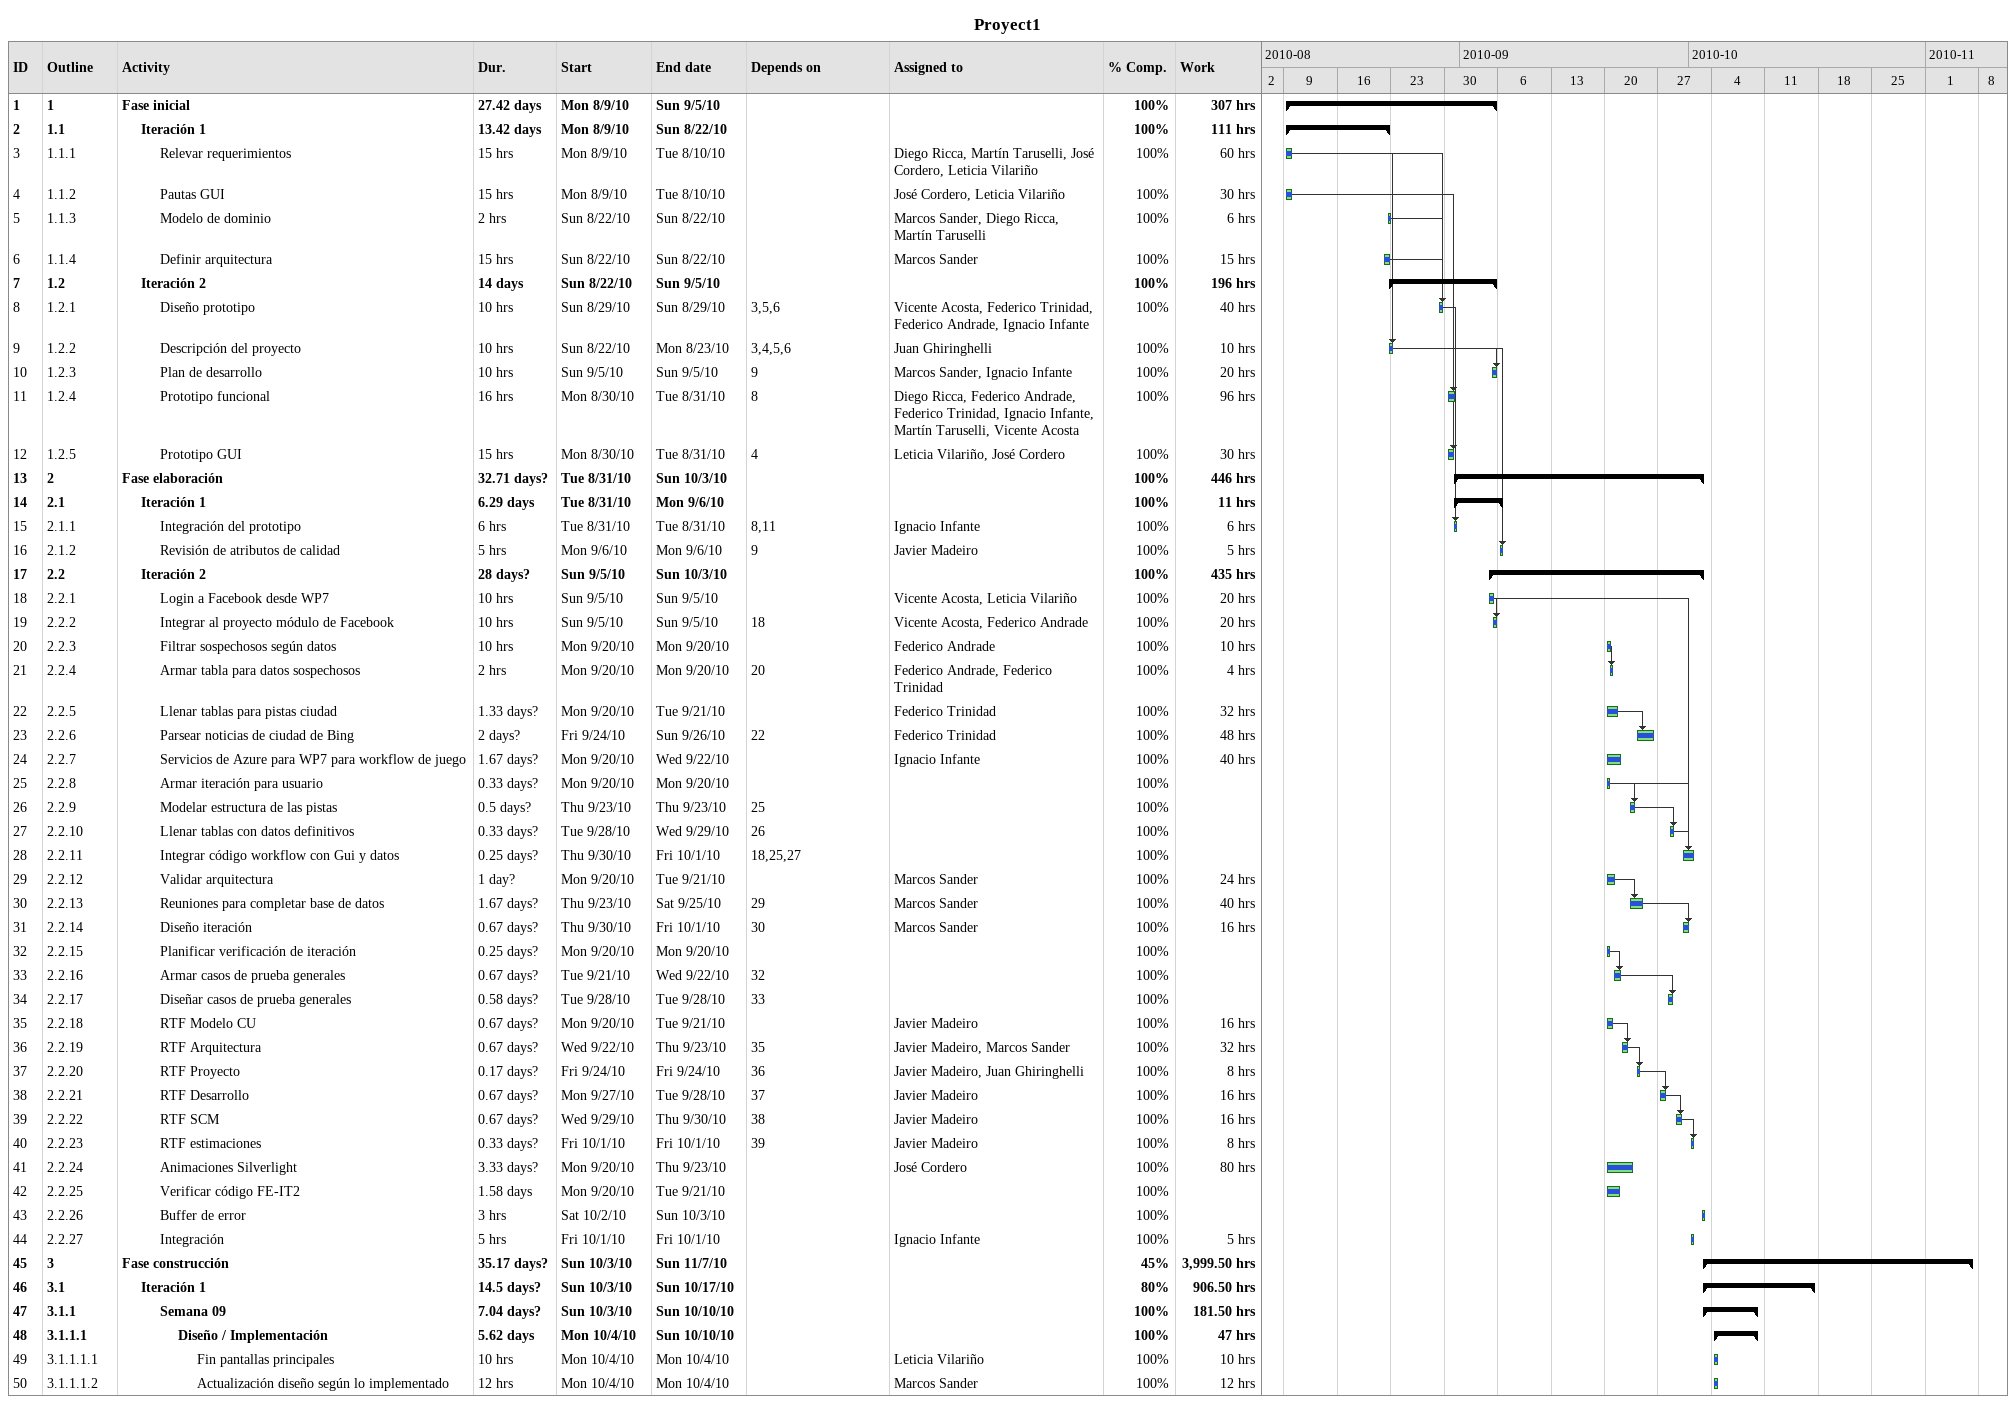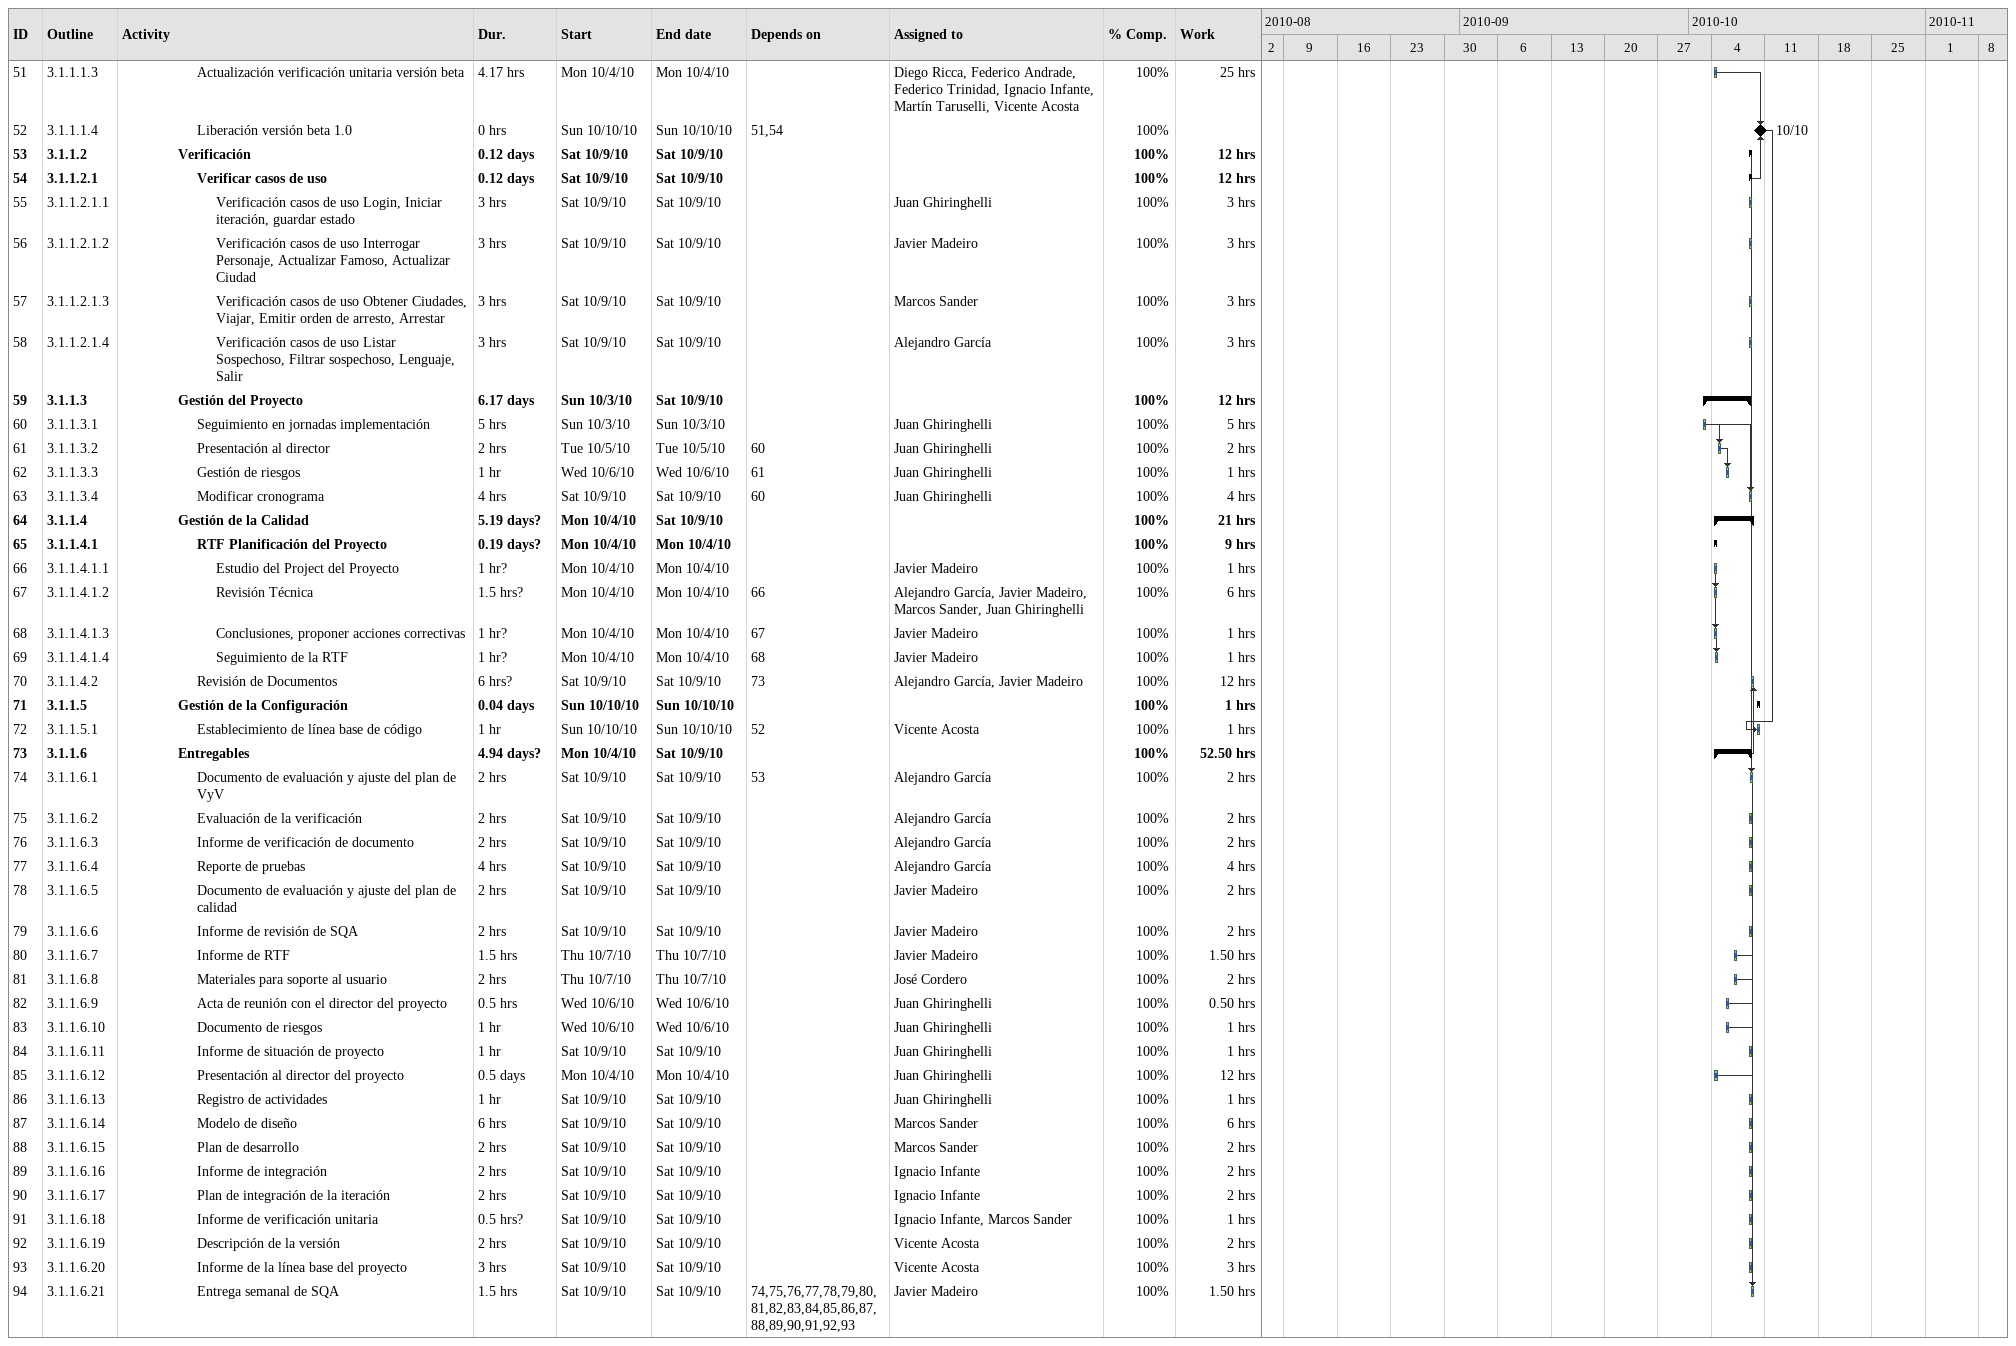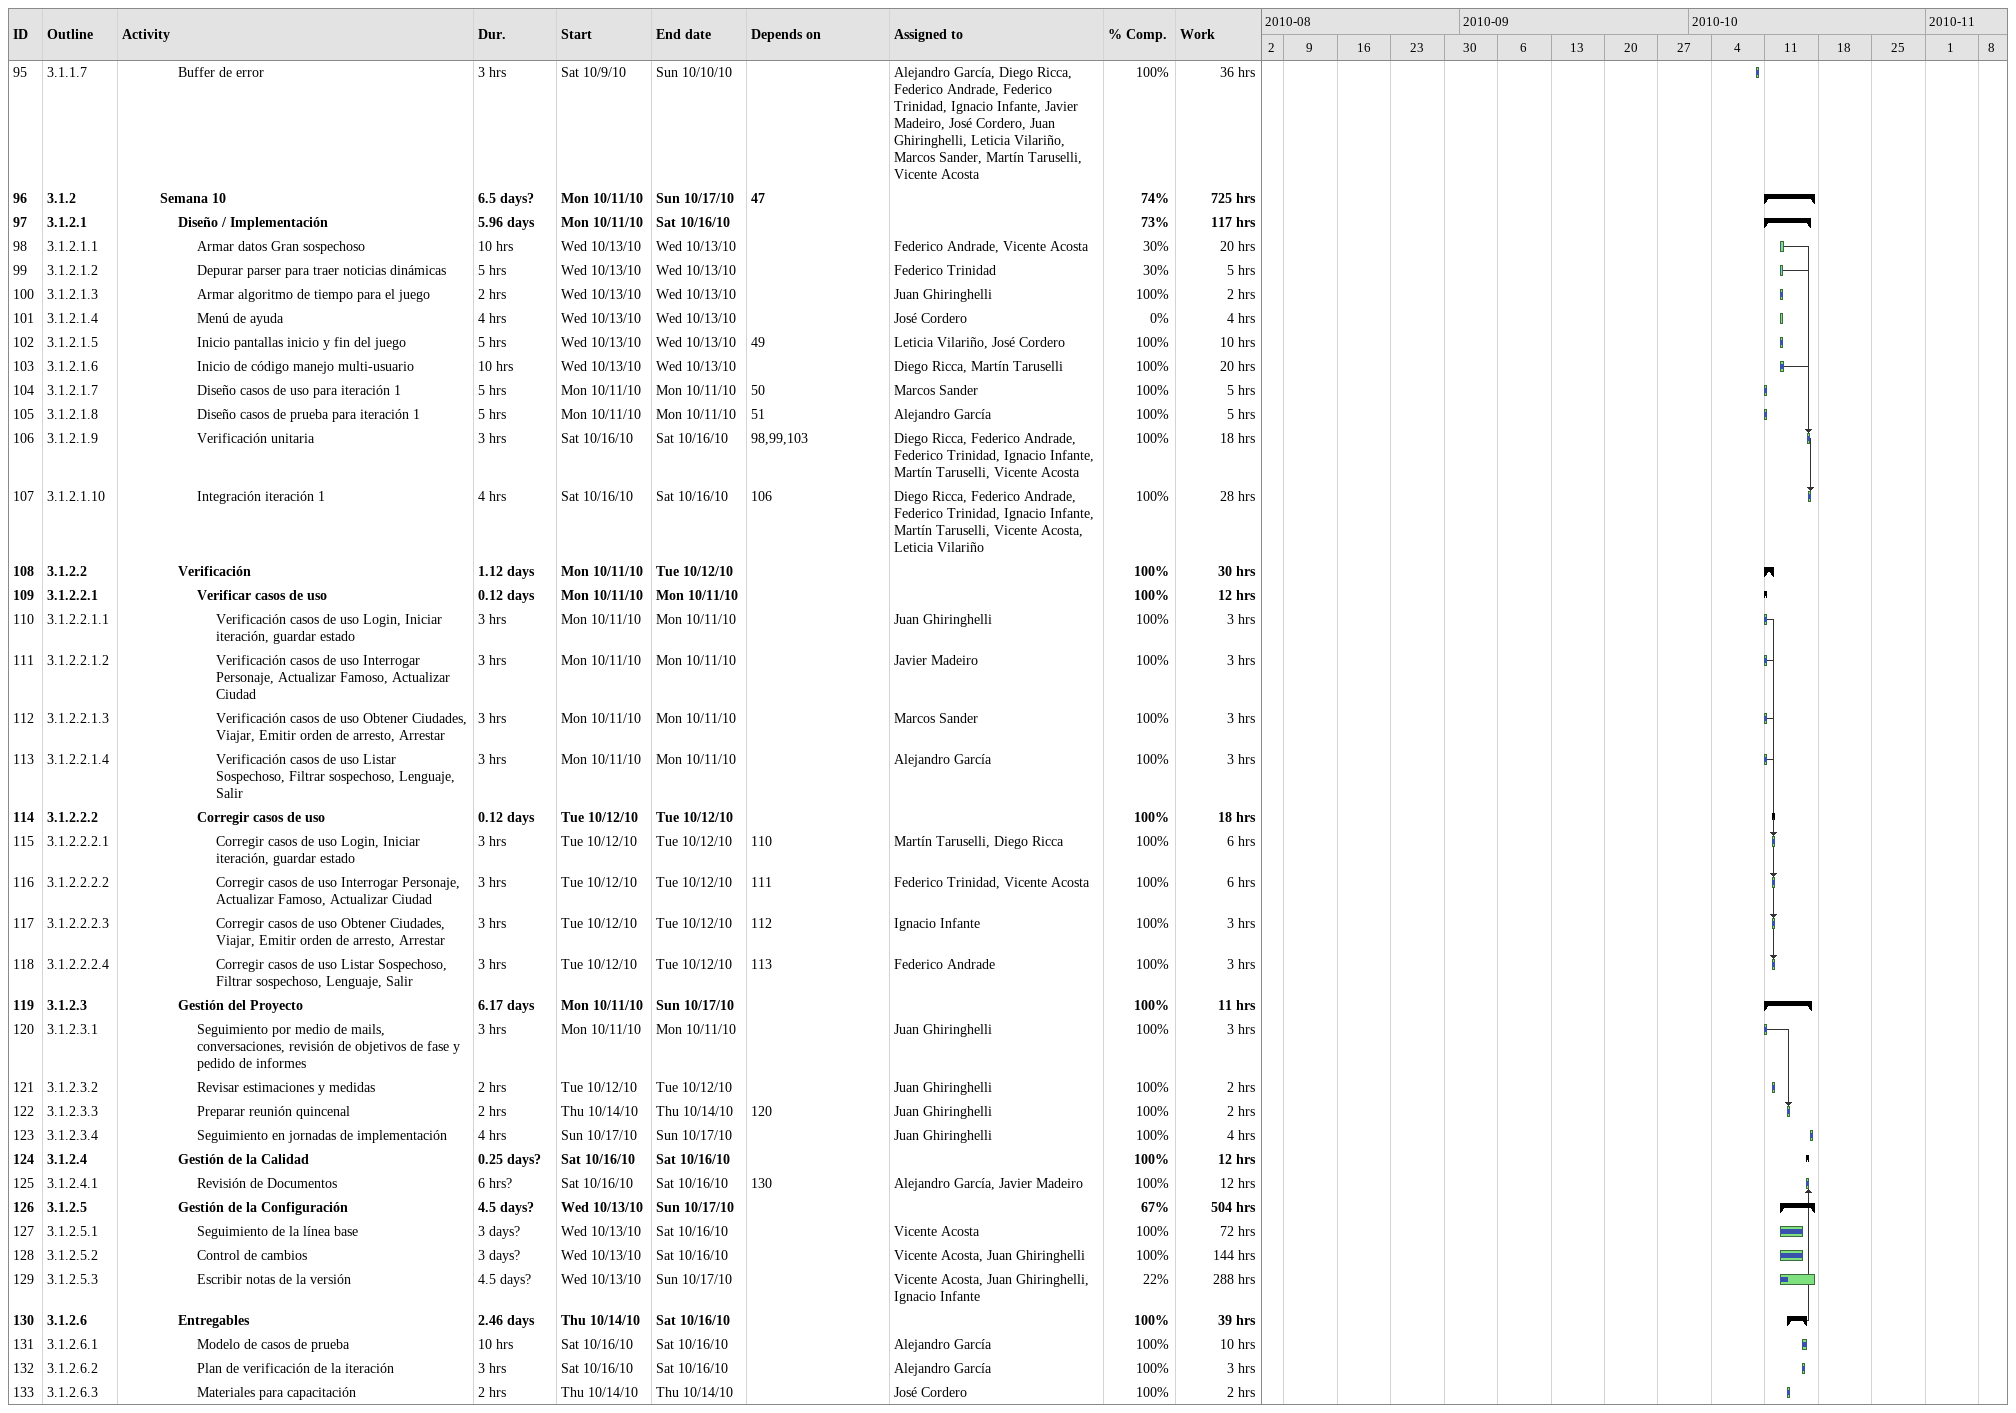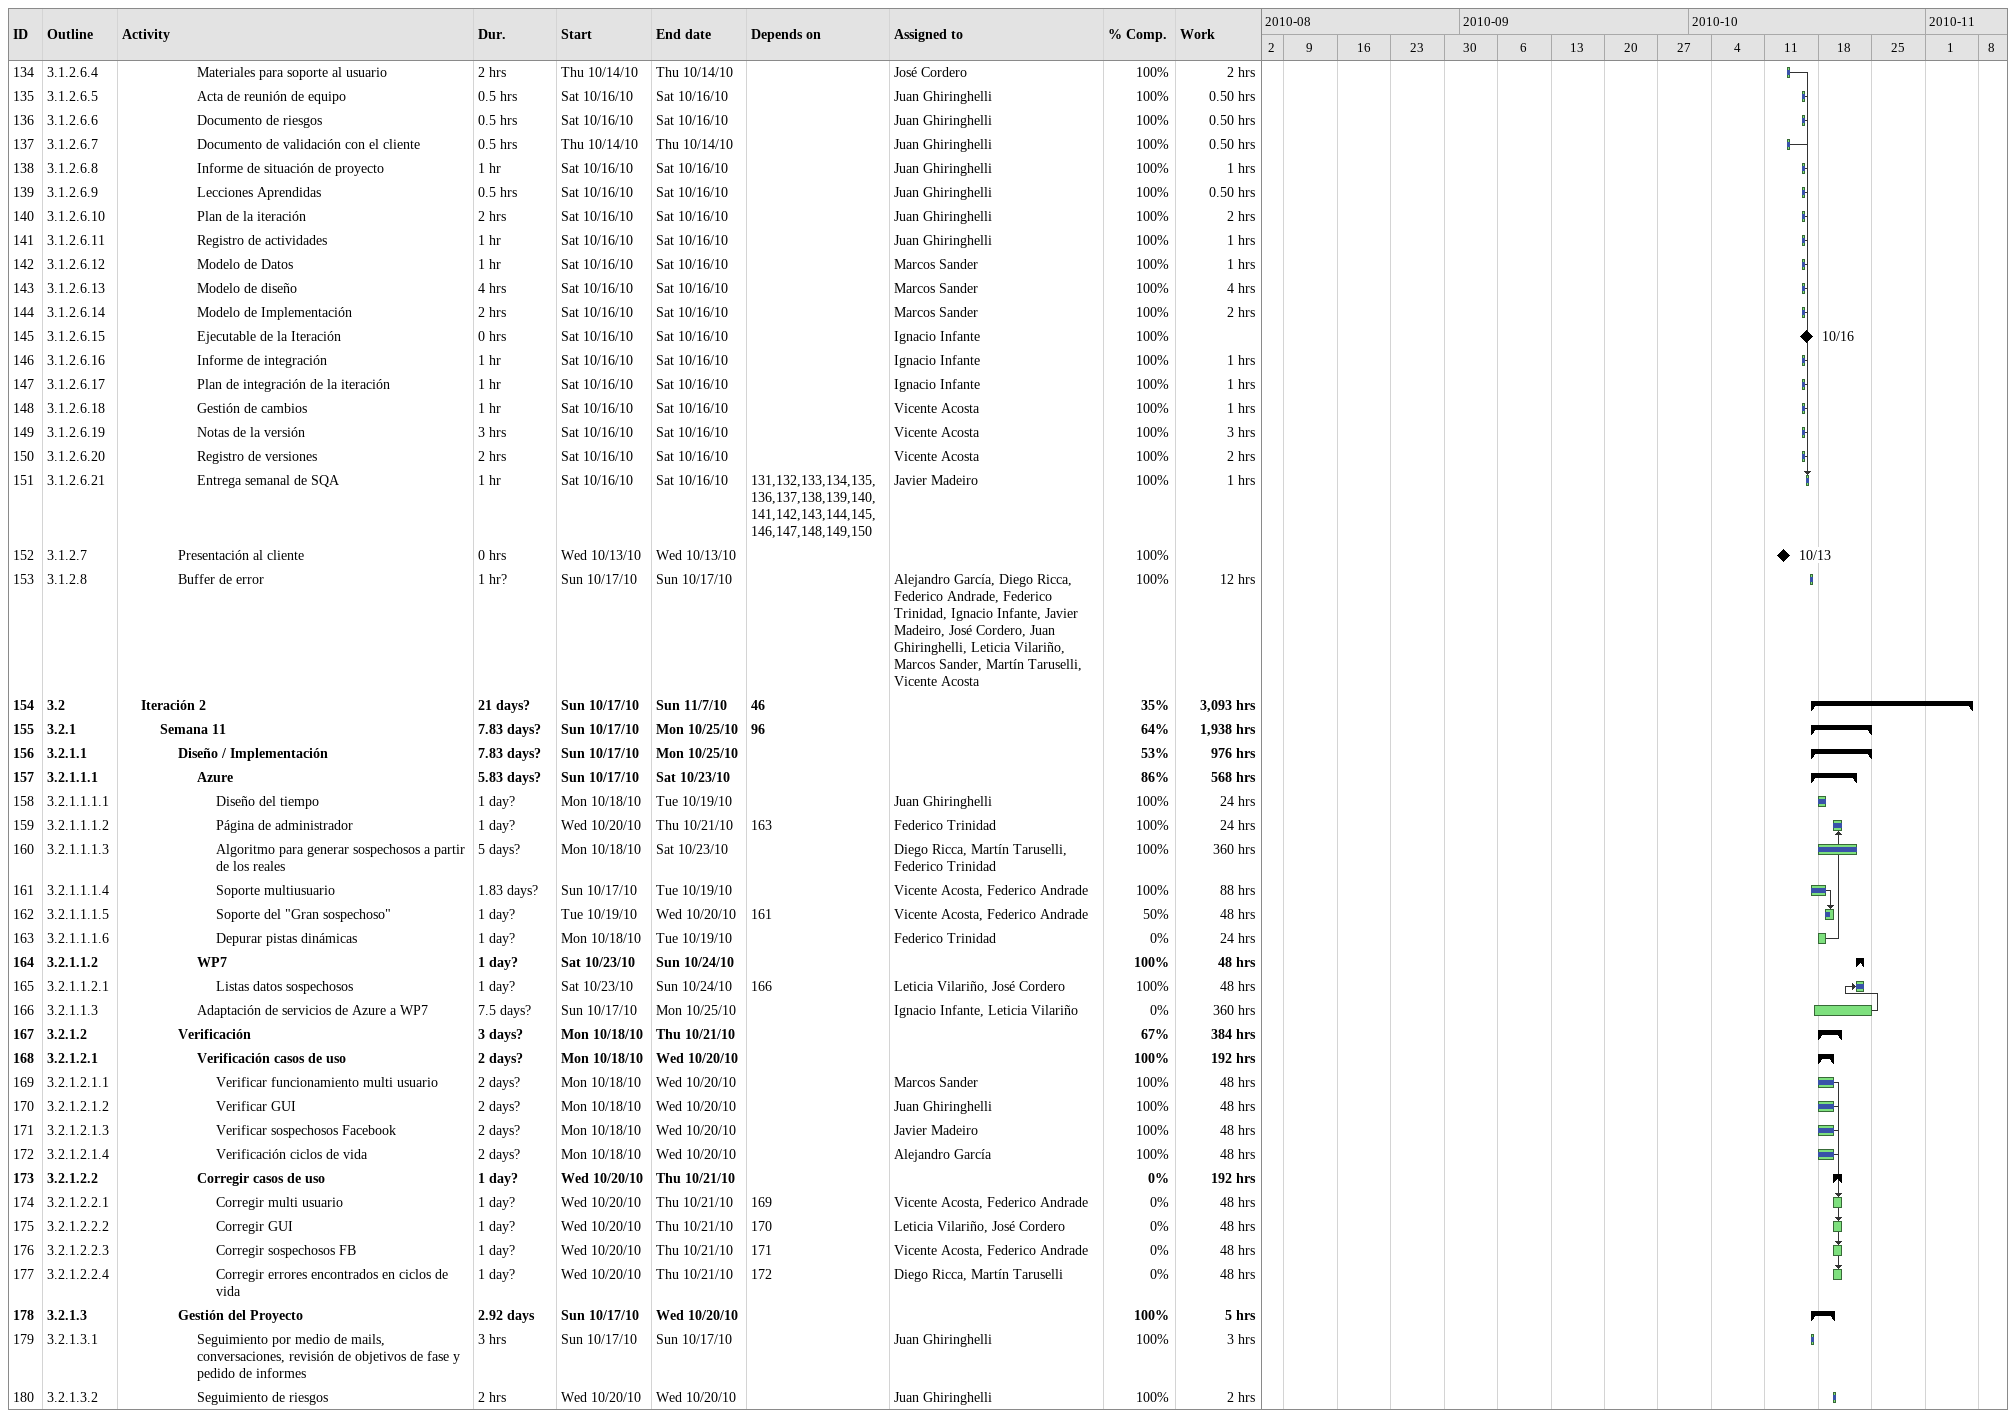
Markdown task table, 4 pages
Proyect1

| ID | WBS | Task | Duration | Start | Finish | Predecessors | Resources | % complete | Work (h) |
|---|---|---|---|---|---|---|---|---|---|
| 1 | 1 | **Fase inicial** | 27.42d | 2010-08-09 | 2010-09-05 |  |  | 100 | 307 |
| 2 | 1.1 | **Iteración 1** | 13.42d | 2010-08-09 | 2010-08-22 |  |  | 100 | 111 |
| 3 | 1.1.1 | Relevar requerimientos | 15h | 2010-08-09 | 2010-08-10 |  | Diego Ricca, Martín Taruselli, José Cordero, Leticia Vilariño | 100 | 60 |
| 4 | 1.1.2 | Pautas GUI | 15h | 2010-08-09 | 2010-08-10 |  | José Cordero, Leticia Vilariño | 100 | 30 |
| 5 | 1.1.3 | Modelo de dominio | 2h | 2010-08-22 | 2010-08-22 |  | Marcos Sander, Diego Ricca, Martín Taruselli | 100 | 6 |
| 6 | 1.1.4 | Definir arquitectura | 15h | 2010-08-22 | 2010-08-22 |  | Marcos Sander | 100 | 15 |
| 7 | 1.2 | **Iteración 2** | 14d | 2010-08-22 | 2010-09-05 |  |  | 100 | 196 |
| 8 | 1.2.1 | Diseño prototipo | 10h | 2010-08-29 | 2010-08-29 | 3, 5, 6 | Vicente Acosta, Federico Trinidad, Federico Andrade, Ignacio Infante | 100 | 40 |
| 9 | 1.2.2 | Descripción del proyecto | 10h | 2010-08-22 | 2010-08-23 | 3, 4, 5, 6 | Juan Ghiringhelli | 100 | 10 |
| 10 | 1.2.3 | Plan de desarrollo | 10h | 2010-09-05 | 2010-09-05 | 9 | Marcos Sander, Ignacio Infante | 100 | 20 |
| 11 | 1.2.4 | Prototipo funcional | 16h | 2010-08-30 | 2010-08-31 | 8 | Diego Ricca, Federico Andrade, Federico Trinidad, Ignacio Infante, Martín Taruselli, Vicente Acosta | 100 | 96 |
| 12 | 1.2.5 | Prototipo GUI | 15h | 2010-08-30 | 2010-08-31 | 4 | Leticia Vilariño, José Cordero | 100 | 30 |
| 13 | 2 | **Fase elaboración** | 32.71d? | 2010-08-31 | 2010-10-03 |  |  | 100 | 446 |
| 14 | 2.1 | **Iteración 1** | 6.29d | 2010-08-31 | 2010-09-06 |  |  | 100 | 11 |
| 15 | 2.1.1 | Integración del prototipo | 6h | 2010-08-31 | 2010-08-31 | 8, 11 | Ignacio Infante | 100 | 6 |
| 16 | 2.1.2 | Revisión de atributos de calidad | 5h | 2010-09-06 | 2010-09-06 | 9 | Javier Madeiro | 100 | 5 |
| 17 | 2.2 | **Iteración 2** | 28d? | 2010-09-05 | 2010-10-03 |  |  | 100 | 435 |
| 18 | 2.2.1 | Login a Facebook desde WP7 | 10h | 2010-09-05 | 2010-09-05 |  | Vicente Acosta, Leticia Vilariño | 100 | 20 |
| 19 | 2.2.2 | Integrar al proyecto módulo de Facebook | 10h | 2010-09-05 | 2010-09-05 | 18 | Vicente Acosta, Federico Andrade | 100 | 20 |
| 20 | 2.2.3 | Filtrar sospechosos según datos | 10h | 2010-09-20 | 2010-09-20 |  | Federico Andrade | 100 | 10 |
| 21 | 2.2.4 | Armar tabla para datos sospechosos | 2h | 2010-09-20 | 2010-09-20 | 20 | Federico Andrade, Federico Trinidad | 100 | 4 |
| 22 | 2.2.5 | Llenar tablas para pistas ciudad | 1.33d? | 2010-09-20 | 2010-09-21 |  | Federico Trinidad | 100 | 32 |
| 23 | 2.2.6 | Parsear noticias de ciudad de Bing | 2d? | 2010-09-24 | 2010-09-26 | 22 | Federico Trinidad | 100 | 48 |
| 24 | 2.2.7 | Servicios de Azure para WP7 para workflow de juego | 1.67d? | 2010-09-20 | 2010-09-22 |  | Ignacio Infante | 100 | 40 |
| 25 | 2.2.8 | Armar iteración para usuario | 0.33d? | 2010-09-20 | 2010-09-20 |  |  | 100 |  |
| 26 | 2.2.9 | Modelar estructura de las pistas | 0.5d? | 2010-09-23 | 2010-09-23 | 25 |  | 100 |  |
| 27 | 2.2.10 | Llenar tablas con datos definitivos | 0.33d? | 2010-09-28 | 2010-09-29 | 26 |  | 100 |  |
| 28 | 2.2.11 | Integrar código workflow con Gui y datos | 0.25d? | 2010-09-30 | 2010-10-01 | 18, 25, 27 |  | 100 |  |
| 29 | 2.2.12 | Validar arquitectura | 1d? | 2010-09-20 | 2010-09-21 |  | Marcos Sander | 100 | 24 |
| 30 | 2.2.13 | Reuniones para completar base de datos | 1.67d? | 2010-09-23 | 2010-09-25 | 29 | Marcos Sander | 100 | 40 |
| 31 | 2.2.14 | Diseño iteración | 0.67d? | 2010-09-30 | 2010-10-01 | 30 | Marcos Sander | 100 | 16 |
| 32 | 2.2.15 | Planificar verificación de iteración | 0.25d? | 2010-09-20 | 2010-09-20 |  |  | 100 |  |
| 33 | 2.2.16 | Armar casos de prueba generales | 0.67d? | 2010-09-21 | 2010-09-22 | 32 |  | 100 |  |
| 34 | 2.2.17 | Diseñar casos de prueba generales | 0.58d? | 2010-09-28 | 2010-09-28 | 33 |  | 100 |  |
| 35 | 2.2.18 | RTF Modelo CU | 0.67d? | 2010-09-20 | 2010-09-21 |  | Javier Madeiro | 100 | 16 |
| 36 | 2.2.19 | RTF Arquitectura | 0.67d? | 2010-09-22 | 2010-09-23 | 35 | Javier Madeiro, Marcos Sander | 100 | 32 |
| 37 | 2.2.20 | RTF Proyecto | 0.17d? | 2010-09-24 | 2010-09-24 | 36 | Javier Madeiro, Juan Ghiringhelli | 100 | 8 |
| 38 | 2.2.21 | RTF Desarrollo | 0.67d? | 2010-09-27 | 2010-09-28 | 37 | Javier Madeiro | 100 | 16 |
| 39 | 2.2.22 | RTF SCM | 0.67d? | 2010-09-29 | 2010-09-30 | 38 | Javier Madeiro | 100 | 16 |
| 40 | 2.2.23 | RTF estimaciones | 0.33d? | 2010-10-01 | 2010-10-01 | 39 | Javier Madeiro | 100 | 8 |
| 41 | 2.2.24 | Animaciones Silverlight | 3.33d? | 2010-09-20 | 2010-09-23 |  | José Cordero | 100 | 80 |
| 42 | 2.2.25 | Verificar código FE-IT2 | 1.58d | 2010-09-20 | 2010-09-21 |  |  | 100 |  |
| 43 | 2.2.26 | Buffer de error | 3h | 2010-10-02 | 2010-10-03 |  |  | 100 |  |
| 44 | 2.2.27 | Integración | 5h | 2010-10-01 | 2010-10-01 |  | Ignacio Infante | 100 | 5 |
| 45 | 3 | **Fase construcción** | 35.17d? | 2010-10-03 | 2010-11-07 |  |  | 45 | 3999.50 |
| 46 | 3.1 | **Iteración 1** | 14.5d? | 2010-10-03 | 2010-10-17 |  |  | 80 | 906.50 |
| 47 | 3.1.1 | **Semana 09** | 7.04d? | 2010-10-03 | 2010-10-10 |  |  | 100 | 181.50 |
| 48 | 3.1.1.1 | **Diseño / Implementación** | 5.62d | 2010-10-04 | 2010-10-10 |  |  | 100 | 47 |
| 49 | 3.1.1.1.1 | Fin pantallas principales | 10h | 2010-10-04 | 2010-10-04 |  | Leticia Vilariño | 100 | 10 |
| 50 | 3.1.1.1.2 | Actualización diseño según lo implementado | 12h | 2010-10-04 | 2010-10-04 |  | Marcos Sander | 100 | 12 |
| 51 | 3.1.1.1.3 | Actualización verificación unitaria versión beta | 4.17h | 2010-10-04 | 2010-10-04 |  | Diego Ricca, Federico Andrade, Federico Trinidad, Ignacio Infante, Martín Taruselli, Vicente Acosta | 100 | 25 |
| 52 | 3.1.1.1.4 | Liberación versión beta 1.0 | 0h | 2010-10-10 | 2010-10-10 | 51, 54 |  | 100 |  |
| 53 | 3.1.1.2 | **Verificación** | 0.12d | 2010-10-09 | 2010-10-09 |  |  | 100 | 12 |
| 54 | 3.1.1.2.1 | **Verificar casos de uso** | 0.12d | 2010-10-09 | 2010-10-09 |  |  | 100 | 12 |
| 55 | 3.1.1.2.1.1 | Verificación casos de uso Login, Iniciar iteración, guardar estado | 3h | 2010-10-09 | 2010-10-09 |  | Juan Ghiringhelli | 100 | 3 |
| 56 | 3.1.1.2.1.2 | Verificación casos de uso Interrogar Personaje, Actualizar Famoso, Actualizar Ciudad | 3h | 2010-10-09 | 2010-10-09 |  | Javier Madeiro | 100 | 3 |
| 57 | 3.1.1.2.1.3 | Verificación casos de uso Obtener Ciudades, Viajar, Emitir orden de arresto, Arrestar | 3h | 2010-10-09 | 2010-10-09 |  | Marcos Sander | 100 | 3 |
| 58 | 3.1.1.2.1.4 | Verificación casos de uso Listar Sospechoso, Filtrar sospechoso, Lenguaje, Salir | 3h | 2010-10-09 | 2010-10-09 |  | Alejandro García | 100 | 3 |
| 59 | 3.1.1.3 | **Gestión del Proyecto** | 6.17d | 2010-10-03 | 2010-10-09 |  |  | 100 | 12 |
| 60 | 3.1.1.3.1 | Seguimiento en jornadas implementación | 5h | 2010-10-03 | 2010-10-03 |  | Juan Ghiringhelli | 100 | 5 |
| 61 | 3.1.1.3.2 | Presentación al director | 2h | 2010-10-05 | 2010-10-05 | 60 | Juan Ghiringhelli | 100 | 2 |
| 62 | 3.1.1.3.3 | Gestión de riesgos | 1h | 2010-10-06 | 2010-10-06 | 61 | Juan Ghiringhelli | 100 | 1 |
| 63 | 3.1.1.3.4 | Modificar cronograma | 4h | 2010-10-09 | 2010-10-09 | 60 | Juan Ghiringhelli | 100 | 4 |
| 64 | 3.1.1.4 | **Gestión de la Calidad** | 5.19d? | 2010-10-04 | 2010-10-09 |  |  | 100 | 21 |
| 65 | 3.1.1.4.1 | **RTF Planificación del Proyecto** | 0.19d? | 2010-10-04 | 2010-10-04 |  |  | 100 | 9 |
| 66 | 3.1.1.4.1.1 | Estudio del Project del Proyecto | 1h? | 2010-10-04 | 2010-10-04 |  | Javier Madeiro | 100 | 1 |
| 67 | 3.1.1.4.1.2 | Revisión Técnica | 1.5h? | 2010-10-04 | 2010-10-04 | 66 | Alejandro García, Javier Madeiro, Marcos Sander, Juan Ghiringhelli | 100 | 6 |
| 68 | 3.1.1.4.1.3 | Conclusiones, proponer acciones correctivas | 1h? | 2010-10-04 | 2010-10-04 | 67 | Javier Madeiro | 100 | 1 |
| 69 | 3.1.1.4.1.4 | Seguimiento de la RTF | 1h? | 2010-10-04 | 2010-10-04 | 68 | Javier Madeiro | 100 | 1 |
| 70 | 3.1.1.4.2 | Revisión de Documentos | 6h? | 2010-10-09 | 2010-10-09 | 73 | Alejandro García, Javier Madeiro | 100 | 12 |
| 71 | 3.1.1.5 | **Gestión de la Configuración** | 0.04d | 2010-10-10 | 2010-10-10 |  |  | 100 | 1 |
| 72 | 3.1.1.5.1 | Establecimiento de línea base de código | 1h | 2010-10-10 | 2010-10-10 | 52 | Vicente Acosta | 100 | 1 |
| 73 | 3.1.1.6 | **Entregables** | 4.94d? | 2010-10-04 | 2010-10-09 |  |  | 100 | 52.50 |
| 74 | 3.1.1.6.1 | Documento de evaluación y ajuste del plan de VyV | 2h | 2010-10-09 | 2010-10-09 | 53 | Alejandro García | 100 | 2 |
| 75 | 3.1.1.6.2 | Evaluación de la verificación | 2h | 2010-10-09 | 2010-10-09 |  | Alejandro García | 100 | 2 |
| 76 | 3.1.1.6.3 | Informe de verificación de documento | 2h | 2010-10-09 | 2010-10-09 |  | Alejandro García | 100 | 2 |
| 77 | 3.1.1.6.4 | Reporte de pruebas | 4h | 2010-10-09 | 2010-10-09 |  | Alejandro García | 100 | 4 |
| 78 | 3.1.1.6.5 | Documento de evaluación y ajuste del plan de calidad | 2h | 2010-10-09 | 2010-10-09 |  | Javier Madeiro | 100 | 2 |
| 79 | 3.1.1.6.6 | Informe de revisión de SQA | 2h | 2010-10-09 | 2010-10-09 |  | Javier Madeiro | 100 | 2 |
| 80 | 3.1.1.6.7 | Informe de RTF | 1.5h | 2010-10-07 | 2010-10-07 |  | Javier Madeiro | 100 | 1.50 |
| 81 | 3.1.1.6.8 | Materiales para soporte al usuario | 2h | 2010-10-07 | 2010-10-07 |  | José Cordero | 100 | 2 |
| 82 | 3.1.1.6.9 | Acta de reunión con el director del proyecto | 0.5h | 2010-10-06 | 2010-10-06 |  | Juan Ghiringhelli | 100 | 0.50 |
| 83 | 3.1.1.6.10 | Documento de riesgos | 1h | 2010-10-06 | 2010-10-06 |  | Juan Ghiringhelli | 100 | 1 |
| 84 | 3.1.1.6.11 | Informe de situación de proyecto | 1h | 2010-10-09 | 2010-10-09 |  | Juan Ghiringhelli | 100 | 1 |
| 85 | 3.1.1.6.12 | Presentación al director del proyecto | 0.5d | 2010-10-04 | 2010-10-04 |  | Juan Ghiringhelli | 100 | 12 |
| 86 | 3.1.1.6.13 | Registro de actividades | 1h | 2010-10-09 | 2010-10-09 |  | Juan Ghiringhelli | 100 | 1 |
| 87 | 3.1.1.6.14 | Modelo de diseño | 6h | 2010-10-09 | 2010-10-09 |  | Marcos Sander | 100 | 6 |
| 88 | 3.1.1.6.15 | Plan de desarrollo | 2h | 2010-10-09 | 2010-10-09 |  | Marcos Sander | 100 | 2 |
| 89 | 3.1.1.6.16 | Informe de integración | 2h | 2010-10-09 | 2010-10-09 |  | Ignacio Infante | 100 | 2 |
| 90 | 3.1.1.6.17 | Plan de integración de la iteración | 2h | 2010-10-09 | 2010-10-09 |  | Ignacio Infante | 100 | 2 |
| 91 | 3.1.1.6.18 | Informe de verificación unitaria | 0.5h? | 2010-10-09 | 2010-10-09 |  | Ignacio Infante, Marcos Sander | 100 | 1 |
| 92 | 3.1.1.6.19 | Descripción de la versión | 2h | 2010-10-09 | 2010-10-09 |  | Vicente Acosta | 100 | 2 |
| 93 | 3.1.1.6.20 | Informe de la línea base del proyecto | 3h | 2010-10-09 | 2010-10-09 |  | Vicente Acosta | 100 | 3 |
| 94 | 3.1.1.6.21 | Entrega semanal de SQA | 1.5h | 2010-10-09 | 2010-10-09 | 74, 75, 76, 77, 78, 79, 80, 81, 82, 83, 84, 85, 86, 87, 88, 89, 90, 91, 92, 93 | Javier Madeiro | 100 | 1.50 |
| 95 | 3.1.1.7 | Buffer de error | 3h | 2010-10-09 | 2010-10-10 |  | Alejandro García, Diego Ricca, Federico Andrade, Federico Trinidad, Ignacio Infante, Javier Madeiro, José Cordero, Juan Ghiringhelli, Leticia Vilariño, Marcos Sander, Martín Taruselli, Vicente Acosta | 100 | 36 |
| 96 | 3.1.2 | **Semana 10** | 6.5d? | 2010-10-11 | 2010-10-17 | 47 |  | 74 | 725 |
| 97 | 3.1.2.1 | **Diseño / Implementación** | 5.96d | 2010-10-11 | 2010-10-16 |  |  | 73 | 117 |
| 98 | 3.1.2.1.1 | Armar datos Gran sospechoso | 10h | 2010-10-13 | 2010-10-13 |  | Federico Andrade, Vicente Acosta | 30 | 20 |
| 99 | 3.1.2.1.2 | Depurar parser para traer noticias dinámicas | 5h | 2010-10-13 | 2010-10-13 |  | Federico Trinidad | 30 | 5 |
| 100 | 3.1.2.1.3 | Armar algoritmo de tiempo para el juego | 2h | 2010-10-13 | 2010-10-13 |  | Juan Ghiringhelli | 100 | 2 |
| 101 | 3.1.2.1.4 | Menú de ayuda | 4h | 2010-10-13 | 2010-10-13 |  | José Cordero | 0 | 4 |
| 102 | 3.1.2.1.5 | Inicio pantallas inicio y fin del juego | 5h | 2010-10-13 | 2010-10-13 | 49 | Leticia Vilariño, José Cordero | 100 | 10 |
| 103 | 3.1.2.1.6 | Inicio de código manejo multi-usuario | 10h | 2010-10-13 | 2010-10-13 |  | Diego Ricca, Martín Taruselli | 100 | 20 |
| 104 | 3.1.2.1.7 | Diseño casos de uso para iteración 1 | 5h | 2010-10-11 | 2010-10-11 | 50 | Marcos Sander | 100 | 5 |
| 105 | 3.1.2.1.8 | Diseño casos de prueba para iteración 1 | 5h | 2010-10-11 | 2010-10-11 | 51 | Alejandro García | 100 | 5 |
| 106 | 3.1.2.1.9 | Verificación unitaria | 3h | 2010-10-16 | 2010-10-16 | 98, 99, 103 | Diego Ricca, Federico Andrade, Federico Trinidad, Ignacio Infante, Martín Taruselli, Vicente Acosta | 100 | 18 |
| 107 | 3.1.2.1.10 | Integración iteración 1 | 4h | 2010-10-16 | 2010-10-16 | 106 | Diego Ricca, Federico Andrade, Federico Trinidad, Ignacio Infante, Martín Taruselli, Vicente Acosta, Leticia Vilariño | 100 | 28 |
| 108 | 3.1.2.2 | **Verificación** | 1.12d | 2010-10-11 | 2010-10-12 |  |  | 100 | 30 |
| 109 | 3.1.2.2.1 | **Verificar casos de uso** | 0.12d | 2010-10-11 | 2010-10-11 |  |  | 100 | 12 |
| 110 | 3.1.2.2.1.1 | Verificación casos de uso Login, Iniciar iteración, guardar estado | 3h | 2010-10-11 | 2010-10-11 |  | Juan Ghiringhelli | 100 | 3 |
| 111 | 3.1.2.2.1.2 | Verificación casos de uso Interrogar Personaje, Actualizar Famoso, Actualizar Ciudad | 3h | 2010-10-11 | 2010-10-11 |  | Javier Madeiro | 100 | 3 |
| 112 | 3.1.2.2.1.3 | Verificación casos de uso Obtener Ciudades, Viajar, Emitir orden de arresto, Arrestar | 3h | 2010-10-11 | 2010-10-11 |  | Marcos Sander | 100 | 3 |
| 113 | 3.1.2.2.1.4 | Verificación casos de uso Listar Sospechoso, Filtrar sospechoso, Lenguaje, Salir | 3h | 2010-10-11 | 2010-10-11 |  | Alejandro García | 100 | 3 |
| 114 | 3.1.2.2.2 | **Corregir casos de uso** | 0.12d | 2010-10-12 | 2010-10-12 |  |  | 100 | 18 |
| 115 | 3.1.2.2.2.1 | Corregir casos de uso Login, Iniciar iteración, guardar estado | 3h | 2010-10-12 | 2010-10-12 | 110 | Martín Taruselli, Diego Ricca | 100 | 6 |
| 116 | 3.1.2.2.2.2 | Corregir casos de uso Interrogar Personaje, Actualizar Famoso, Actualizar Ciudad | 3h | 2010-10-12 | 2010-10-12 | 111 | Federico Trinidad, Vicente Acosta | 100 | 6 |
| 117 | 3.1.2.2.2.3 | Corregir casos de uso Obtener Ciudades, Viajar, Emitir orden de arresto, Arrestar | 3h | 2010-10-12 | 2010-10-12 | 112 | Ignacio Infante | 100 | 3 |
| 118 | 3.1.2.2.2.4 | Corregir casos de uso Listar Sospechoso, Filtrar sospechoso, Lenguaje, Salir | 3h | 2010-10-12 | 2010-10-12 | 113 | Federico Andrade | 100 | 3 |
| 119 | 3.1.2.3 | **Gestión del Proyecto** | 6.17d | 2010-10-11 | 2010-10-17 |  |  | 100 | 11 |
| 120 | 3.1.2.3.1 | Seguimiento por medio de mails, conversaciones, revisión de objetivos de fase y pedido de informes | 3h | 2010-10-11 | 2010-10-11 |  | Juan Ghiringhelli | 100 | 3 |
| 121 | 3.1.2.3.2 | Revisar estimaciones y medidas | 2h | 2010-10-12 | 2010-10-12 |  | Juan Ghiringhelli | 100 | 2 |
| 122 | 3.1.2.3.3 | Preparar reunión quincenal | 2h | 2010-10-14 | 2010-10-14 | 120 | Juan Ghiringhelli | 100 | 2 |
| 123 | 3.1.2.3.4 | Seguimiento en jornadas de implementación | 4h | 2010-10-17 | 2010-10-17 |  | Juan Ghiringhelli | 100 | 4 |
| 124 | 3.1.2.4 | **Gestión de la Calidad** | 0.25d? | 2010-10-16 | 2010-10-16 |  |  | 100 | 12 |
| 125 | 3.1.2.4.1 | Revisión de Documentos | 6h? | 2010-10-16 | 2010-10-16 | 130 | Alejandro García, Javier Madeiro | 100 | 12 |
| 126 | 3.1.2.5 | **Gestión de la Configuración** | 4.5d? | 2010-10-13 | 2010-10-17 |  |  | 67 | 504 |
| 127 | 3.1.2.5.1 | Seguimiento de la línea base | 3d? | 2010-10-13 | 2010-10-16 |  | Vicente Acosta | 100 | 72 |
| 128 | 3.1.2.5.2 | Control de cambios | 3d? | 2010-10-13 | 2010-10-16 |  | Vicente Acosta, Juan Ghiringhelli | 100 | 144 |
| 129 | 3.1.2.5.3 | Escribir notas de la versión | 4.5d? | 2010-10-13 | 2010-10-17 |  | Vicente Acosta, Juan Ghiringhelli, Ignacio Infante | 22 | 288 |
| 130 | 3.1.2.6 | **Entregables** | 2.46d | 2010-10-14 | 2010-10-16 |  |  | 100 | 39 |
| 131 | 3.1.2.6.1 | Modelo de casos de prueba | 10h | 2010-10-16 | 2010-10-16 |  | Alejandro García | 100 | 10 |
| 132 | 3.1.2.6.2 | Plan de verificación de la iteración | 3h | 2010-10-16 | 2010-10-16 |  | Alejandro García | 100 | 3 |
| 133 | 3.1.2.6.3 | Materiales para capacitación | 2h | 2010-10-14 | 2010-10-14 |  | José Cordero | 100 | 2 |
| 134 | 3.1.2.6.4 | Materiales para soporte al usuario | 2h | 2010-10-14 | 2010-10-14 |  | José Cordero | 100 | 2 |
| 135 | 3.1.2.6.5 | Acta de reunión de equipo | 0.5h | 2010-10-16 | 2010-10-16 |  | Juan Ghiringhelli | 100 | 0.50 |
| 136 | 3.1.2.6.6 | Documento de riesgos | 0.5h | 2010-10-16 | 2010-10-16 |  | Juan Ghiringhelli | 100 | 0.50 |
| 137 | 3.1.2.6.7 | Documento de validación con el cliente | 0.5h | 2010-10-14 | 2010-10-14 |  | Juan Ghiringhelli | 100 | 0.50 |
| 138 | 3.1.2.6.8 | Informe de situación de proyecto | 1h | 2010-10-16 | 2010-10-16 |  | Juan Ghiringhelli | 100 | 1 |
| 139 | 3.1.2.6.9 | Lecciones Aprendidas | 0.5h | 2010-10-16 | 2010-10-16 |  | Juan Ghiringhelli | 100 | 0.50 |
| 140 | 3.1.2.6.10 | Plan de la iteración | 2h | 2010-10-16 | 2010-10-16 |  | Juan Ghiringhelli | 100 | 2 |
| 141 | 3.1.2.6.11 | Registro de actividades | 1h | 2010-10-16 | 2010-10-16 |  | Juan Ghiringhelli | 100 | 1 |
| 142 | 3.1.2.6.12 | Modelo de Datos | 1h | 2010-10-16 | 2010-10-16 |  | Marcos Sander | 100 | 1 |
| 143 | 3.1.2.6.13 | Modelo de diseño | 4h | 2010-10-16 | 2010-10-16 |  | Marcos Sander | 100 | 4 |
| 144 | 3.1.2.6.14 | Modelo de Implementación | 2h | 2010-10-16 | 2010-10-16 |  | Marcos Sander | 100 | 2 |
| 145 | 3.1.2.6.15 | Ejecutable de la Iteración | 0h | 2010-10-16 | 2010-10-16 |  | Ignacio Infante | 100 |  |
| 146 | 3.1.2.6.16 | Informe de integración | 1h | 2010-10-16 | 2010-10-16 |  | Ignacio Infante | 100 | 1 |
| 147 | 3.1.2.6.17 | Plan de integración de la iteración | 1h | 2010-10-16 | 2010-10-16 |  | Ignacio Infante | 100 | 1 |
| 148 | 3.1.2.6.18 | Gestión de cambios | 1h | 2010-10-16 | 2010-10-16 |  | Vicente Acosta | 100 | 1 |
| 149 | 3.1.2.6.19 | Notas de la versión | 3h | 2010-10-16 | 2010-10-16 |  | Vicente Acosta | 100 | 3 |
| 150 | 3.1.2.6.20 | Registro de versiones | 2h | 2010-10-16 | 2010-10-16 |  | Vicente Acosta | 100 | 2 |
| 151 | 3.1.2.6.21 | Entrega semanal de SQA | 1h | 2010-10-16 | 2010-10-16 | 131, 132, 133, 134, 135, 136, 137, 138, 139, 140, 141, 142, 143, 144, 145, 146, 147, 148, 149, 150 | Javier Madeiro | 100 | 1 |
| 152 | 3.1.2.7 | Presentación al cliente | 0h | 2010-10-13 | 2010-10-13 |  |  | 100 |  |
| 153 | 3.1.2.8 | Buffer de error | 1h? | 2010-10-17 | 2010-10-17 |  | Alejandro García, Diego Ricca, Federico Andrade, Federico Trinidad, Ignacio Infante, Javier Madeiro, José Cordero, Juan Ghiringhelli, Leticia Vilariño, Marcos Sander, Martín Taruselli, Vicente Acosta | 100 | 12 |
| 154 | 3.2 | **Iteración 2** | 21d? | 2010-10-17 | 2010-11-07 | 46 |  | 35 | 3093 |
| 155 | 3.2.1 | **Semana 11** | 7.83d? | 2010-10-17 | 2010-10-25 | 96 |  | 64 | 1938 |
| 156 | 3.2.1.1 | **Diseño / Implementación** | 7.83d? | 2010-10-17 | 2010-10-25 |  |  | 53 | 976 |
| 157 | 3.2.1.1.1 | **Azure** | 5.83d? | 2010-10-17 | 2010-10-23 |  |  | 86 | 568 |
| 158 | 3.2.1.1.1.1 | Diseño del tiempo | 1d? | 2010-10-18 | 2010-10-19 |  | Juan Ghiringhelli | 100 | 24 |
| 159 | 3.2.1.1.1.2 | Página de administrador | 1d? | 2010-10-20 | 2010-10-21 | 163 | Federico Trinidad | 100 | 24 |
| 160 | 3.2.1.1.1.3 | Algoritmo para generar sospechosos a partir de los reales | 5d? | 2010-10-18 | 2010-10-23 |  | Diego Ricca, Martín Taruselli, Federico Trinidad | 100 | 360 |
| 161 | 3.2.1.1.1.4 | Soporte multiusuario | 1.83d? | 2010-10-17 | 2010-10-19 |  | Vicente Acosta, Federico Andrade | 100 | 88 |
| 162 | 3.2.1.1.1.5 | Soporte del "Gran sospechoso" | 1d? | 2010-10-19 | 2010-10-20 | 161 | Vicente Acosta, Federico Andrade | 50 | 48 |
| 163 | 3.2.1.1.1.6 | Depurar pistas dinámicas | 1d? | 2010-10-18 | 2010-10-19 |  | Federico Trinidad | 0 | 24 |
| 164 | 3.2.1.1.2 | **WP7** | 1d? | 2010-10-23 | 2010-10-24 |  |  | 100 | 48 |
| 165 | 3.2.1.1.2.1 | Listas datos sospechosos | 1d? | 2010-10-23 | 2010-10-24 | 166 | Leticia Vilariño, José Cordero | 100 | 48 |
| 166 | 3.2.1.1.3 | Adaptación de servicios de Azure a WP7 | 7.5d? | 2010-10-17 | 2010-10-25 |  | Ignacio Infante, Leticia Vilariño | 0 | 360 |
| 167 | 3.2.1.2 | **Verificación** | 3d? | 2010-10-18 | 2010-10-21 |  |  | 67 | 384 |
| 168 | 3.2.1.2.1 | **Verificación casos de uso** | 2d? | 2010-10-18 | 2010-10-20 |  |  | 100 | 192 |
| 169 | 3.2.1.2.1.1 | Verificar funcionamiento multi usuario | 2d? | 2010-10-18 | 2010-10-20 |  | Marcos Sander | 100 | 48 |
| 170 | 3.2.1.2.1.2 | Verificar GUI | 2d? | 2010-10-18 | 2010-10-20 |  | Juan Ghiringhelli | 100 | 48 |
| 171 | 3.2.1.2.1.3 | Verificar sospechosos Facebook | 2d? | 2010-10-18 | 2010-10-20 |  | Javier Madeiro | 100 | 48 |
| 172 | 3.2.1.2.1.4 | Verificación ciclos de vida | 2d? | 2010-10-18 | 2010-10-20 |  | Alejandro García | 100 | 48 |
| 173 | 3.2.1.2.2 | **Corregir casos de uso** | 1d? | 2010-10-20 | 2010-10-21 |  |  | 0 | 192 |
| 174 | 3.2.1.2.2.1 | Corregir multi usuario | 1d? | 2010-10-20 | 2010-10-21 | 169 | Vicente Acosta, Federico Andrade | 0 | 48 |
| 175 | 3.2.1.2.2.2 | Corregir GUI | 1d? | 2010-10-20 | 2010-10-21 | 170 | Leticia Vilariño, José Cordero | 0 | 48 |
| 176 | 3.2.1.2.2.3 | Corregir sospechosos FB | 1d? | 2010-10-20 | 2010-10-21 | 171 | Vicente Acosta, Federico Andrade | 0 | 48 |
| 177 | 3.2.1.2.2.4 | Corregir errores encontrados en ciclos de vida | 1d? | 2010-10-20 | 2010-10-21 | 172 | Diego Ricca, Martín Taruselli | 0 | 48 |
| 178 | 3.2.1.3 | **Gestión del Proyecto** | 2.92d | 2010-10-17 | 2010-10-20 |  |  | 100 | 5 |
| 179 | 3.2.1.3.1 | Seguimiento por medio de mails, conversaciones, revisión de objetivos de fase y pedido de informes | 3h | 2010-10-17 | 2010-10-17 |  | Juan Ghiringhelli | 100 | 3 |
| 180 | 3.2.1.3.2 | Seguimiento de riesgos | 2h | 2010-10-20 | 2010-10-20 |  | Juan Ghiringhelli | 100 | 2 |
